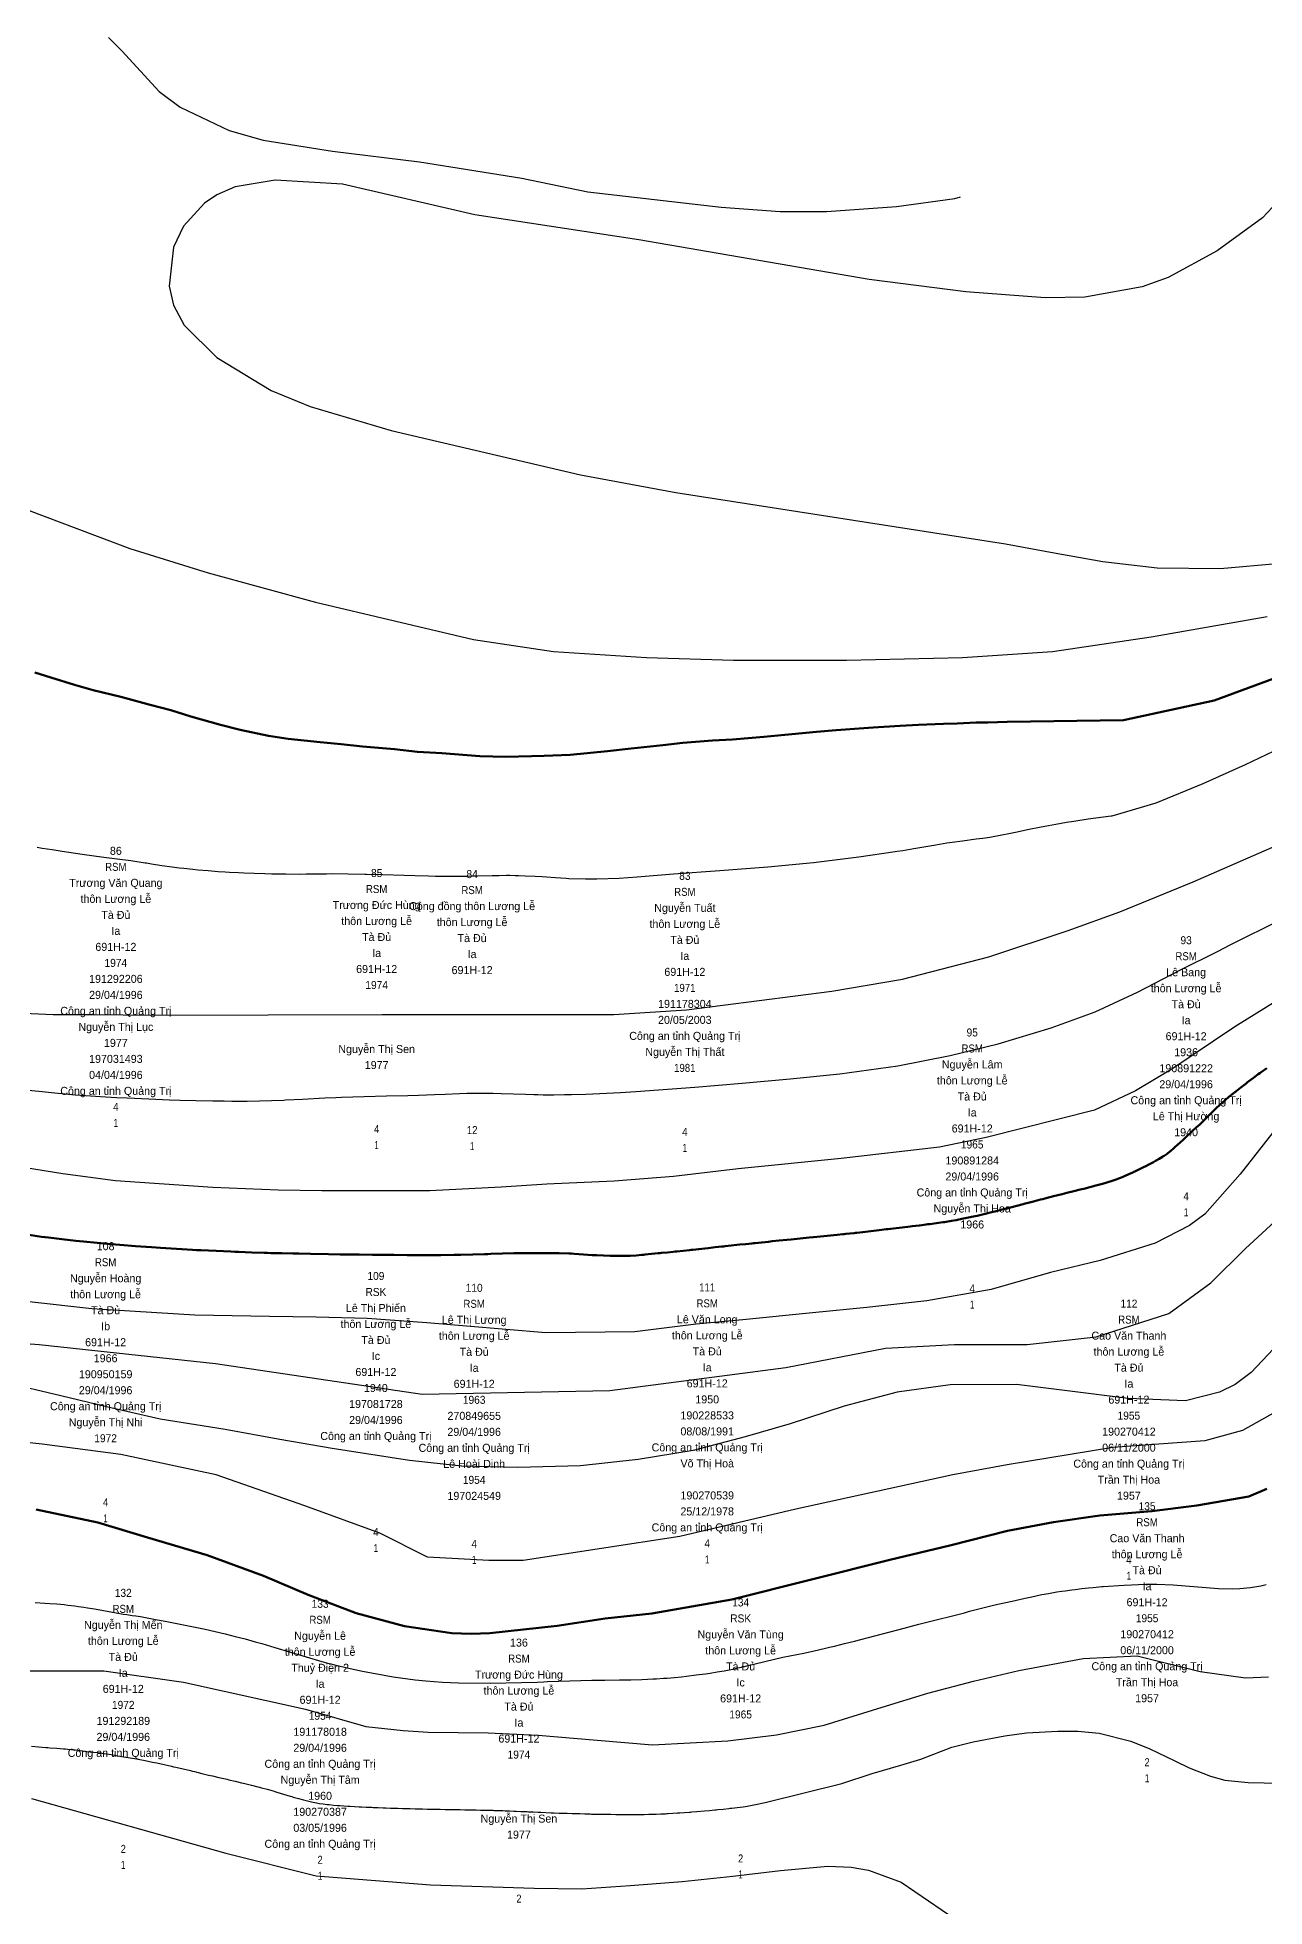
# Model space of a CAD drawing. Header units: metres. Extents: x 549268 to 556659, y 1838059 to 1844558.
# Drawn here: x 554868.5 to 555175.3, y 1840632.2 to 1841099.4 of the extents above; entities that cross this region are included whole.
import ezdxf
from ezdxf.enums import TextEntityAlignment as Align

# ---------------------------------------------------------------- set-up
doc = ezdxf.new("R2010")
doc.units = ezdxf.units.M
doc.header["$LTSCALE"] = 0.8
doc.layers.add('1', color=7, linetype='Continuous', lineweight=25)
doc.layers.add('2', color=7, linetype='Continuous', lineweight=53)
doc.layers.add('15', color=7, linetype='Continuous')

msp = doc.modelspace()

# ---------------------------------------------------------------- linework, layer by layer
at = {"layer": '1'}
for points in [[(554886.25, 1841099.41), (554889.57, 1841096.05), (554898.91, 1841085.89), (554904.17, 1841081.97), (554916.38, 1841076.14), (554924.88, 1841073.73), (554942.2, 1841070.96), (554964.01, 1841068.33), (554989.57, 1841064.19), (555006.09, 1841060.82), (555039.42, 1841056.97), (555054.19, 1841055.92), (555065.75, 1841055.92), (555083.23, 1841057.14), (555097.8, 1841059.17), (555099.22, 1841059.54)], [(555177.27, 1841056.94), (555174.72, 1841054.32), (555163.44, 1841046.05), (555151.14, 1841039.42), (555144.65, 1841037.02), (555130.3, 1841034.48), (555120.43, 1841034.29), (555100.57, 1841035.77), (555076.41, 1841038.86), (555018.81, 1841048.77), (554977.85, 1841055.04), (554944.73, 1841062.73), (554927.87, 1841063.73), (554917.94, 1841062.06), (554913.36, 1841060.09), (554910.2, 1841057.96), (554905.03, 1841052.24), (554902.48, 1841047), (554901.38, 1841037.19), (554902.48, 1841032.45), (554905.14, 1841027.49), (554913.36, 1841019.36), (554926.94, 1841011.17), (554936.65, 1841007.17), (554956.89, 1841001.17), (555004.28, 1840990.09), (555028.1, 1840985.62), (555110.51, 1840972.85), (555122.64, 1840970.54), (555134.87, 1840968.36), (555148.44, 1840966.8), (555164.2, 1840966.65), (555179.22, 1840967.95)], [(554859.52, 1840855.73), (554872.4, 1840855.18), (554882.14, 1840855.13), (554897.69, 1840854.97), (554954.64, 1840855.19), (554983.97, 1840855.19), (555012.55, 1840855.19), (555030.78, 1840856.34), (555067.09, 1840860.98), (555084.73, 1840864), (555106.31, 1840869.57), (555126.19, 1840876.19), (555139.08, 1840880.79), (555157.45, 1840888.29), (555178.45, 1840897.5), (555192.53, 1840904), (555214.12, 1840914.33), (555233.23, 1840926.32), (555245.88, 1840936.18), (555258.91, 1840947.32), (555270.05, 1840958.07), (555279.41, 1840968.98), (555290.65, 1840984.99), (555297.58, 1840994.42)], [(554853.11, 1840986.11), (554891.58, 1840971.66), (554911.18, 1840965.54), (554938.02, 1840958.26), (554977.5, 1840948.89), (554997.5, 1840945.9), (555020.71, 1840944.44), (555042.47, 1840943.71), (555070.76, 1840943.71), (555099.77, 1840944.44), (555122.26, 1840945.9), (555146.92, 1840949.53), (555175.93, 1840954.62)], [(555087.57, 1840896.64), (555093.1, 1840897.61), (555094.94, 1840897.91), (555095.87, 1840898.06), (555097.15, 1840898.24), (555099.72, 1840898.59), (555103.15, 1840899.04), (555104.86, 1840899.27), (555106.57, 1840899.53), (555107.42, 1840899.67), (555108.71, 1840899.89), (555109.57, 1840900.05), (555111.29, 1840900.38), (555113.01, 1840900.73), (555116.43, 1840901.45), (555119.01, 1840901.97), (555120.35, 1840902.23), (555123.04, 1840902.73), (555125.74, 1840903.2), (555127.54, 1840903.5), (555131.15, 1840904.08), (555136.91, 1840904.81), (555137.17, 1840904.85), (555148.16, 1840908.08), (555159.88, 1840912.93), (555170.48, 1840917.68), (555181.01, 1840922.65)], [(554868.39, 1840896.97), (554869.64, 1840896.77), (554872.13, 1840896.37), (554874.62, 1840895.99), (554876.29, 1840895.74), (554879.62, 1840895.27), (554885.04, 1840894.53), (554887.75, 1840894.18), (554891.82, 1840893.67), (554895.37, 1840893.1), (554895.72, 1840893.04), (554897.01, 1840892.83), (554899.59, 1840892.43), (554902.17, 1840892.08), (554903.89, 1840891.86), (554905.04, 1840891.73), (554907.35, 1840891.48), (554908.61, 1840891.35), (554911.15, 1840891.13), (554913.68, 1840890.93), (554915.37, 1840890.81), (554916.5, 1840890.74), (554918.76, 1840890.62), (554920.07, 1840890.56), (554922.69, 1840890.46), (554925.31, 1840890.38), (554927.05, 1840890.34), (554930.55, 1840890.29), (554933.94, 1840890.28), (554935.64, 1840890.29), (554938.18, 1840890.31), (554940.72, 1840890.36), (554941.99, 1840890.39), (554950.3, 1840890.25), (554950.72, 1840890.24), (554954.75, 1840890.13), (554960.12, 1840889.96), (554962.8, 1840889.88), (554966.27, 1840889.8), (554968, 1840889.77), (554970.6, 1840889.74), (554973.2, 1840889.75), (554974.5, 1840889.76), (554975.85, 1840889.78), (554978.54, 1840889.84), (554982.13, 1840889.92), (554983.92, 1840889.94), (554985.71, 1840889.95), (554986.61, 1840889.95), (554987.88, 1840889.93), (554988.72, 1840889.91), (554990.41, 1840889.85), (554992.94, 1840889.73), (554994.63, 1840889.63), (554995.76, 1840889.55), (554998.01, 1840889.37), (555000.68, 1840889.2), (555001.29, 1840889.17), (555005.49, 1840889.05), (555008.29, 1840889.06), (555013.89, 1840889.26), (555018.43, 1840889.58), (555027.5, 1840890.36), (555039.05, 1840891.18), (555051.11, 1840892.07), (555062.46, 1840893.18), (555073.84, 1840894.59), (555082.94, 1840895.9), (555083.42, 1840895.97), (555084.8, 1840896.18), (555087.57, 1840896.64)], [(554829.67, 1840775.58), (554868.92, 1840772.7), (554912.96, 1840767.9), (554964.66, 1840760.22), (555011.56, 1840761.18), (555055.6, 1840766.94), (555080.49, 1840771.74), (555097.72, 1840772.7), (555115.91, 1840772.7), (555133.14, 1840774.62), (555151.33, 1840780.38), (555161.86, 1840788.06), (555170.47, 1840796.7), (555181.96, 1840807.26), (555198.23, 1840820.7), (555234.61, 1840837.02), (555273.86, 1840855.26), (555293.96, 1840865.82), (555318.85, 1840889.82)], [(554866.18, 1840836.24), (554868.84, 1840835.97), (554872.83, 1840835.57), (554876.22, 1840835.25), (554877.91, 1840835.11), (554880.45, 1840834.91), (554882.99, 1840834.72), (554884.26, 1840834.64), (554885.6, 1840834.56), (554888.27, 1840834.41), (554890.94, 1840834.29), (554896.29, 1840834.07), (554901.53, 1840833.87), (554904.15, 1840833.77), (554908.08, 1840833.66), (554912.35, 1840833.58), (554915.19, 1840833.55), (554917.08, 1840833.53), (554920.87, 1840833.53), (554930.06, 1840833.78), (554930.53, 1840833.8), (554934.72, 1840834), (554940.29, 1840834.3), (554943.08, 1840834.43), (554944.49, 1840834.49), (554947.31, 1840834.59), (554950.13, 1840834.68), (554955.77, 1840834.82), (554961.1, 1840834.94), (554963.76, 1840835.01), (554967.76, 1840835.14), (554970.44, 1840835.25), (554974.02, 1840835.4), (554975.81, 1840835.46), (554977.6, 1840835.51), (554978.5, 1840835.52), (554979.84, 1840835.53), (554981.36, 1840835.52), (554982.38, 1840835.5), (554984.42, 1840835.45), (554990.53, 1840835.22), (554992.56, 1840835.15), (554993.58, 1840835.13), (554994.92, 1840835.11), (554997.58, 1840835.1), (555000.25, 1840835.13), (555002.03, 1840835.16), (555005.59, 1840835.25), (555014.24, 1840835.68), (555018.04, 1840835.92), (555032.84, 1840837), (555044.7, 1840837.96), (555056.65, 1840839.07), (555069.05, 1840840.35), (555083.62, 1840842.36), (555096.64, 1840844.89), (555108.65, 1840847.87), (555121.88, 1840851.82), (555132.93, 1840855.81), (555143.53, 1840860.76), (555154.23, 1840866.34), (555163.49, 1840870.94), (555166.86, 1840872.69), (555179.22, 1840878.79)], [(555182.98, 1840861.52), (555167.82, 1840852.09), (555152.07, 1840841.53), (555142.98, 1840836.11), (555132.77, 1840831.28), (555105.69, 1840824.39), (555093.97, 1840822.03), (555069.45, 1840819.13), (555043.65, 1840816.62), (555027.48, 1840814.64), (555012.62, 1840813.52), (554995.8, 1840812.71), (554984.42, 1840811.97), (554966.55, 1840811.05), (554939.59, 1840811.05), (554928.64, 1840811.24), (554912.36, 1840811.9), (554888.03, 1840813.6), (554874.8, 1840815.3), (554860.8, 1840817.62)], [(555178.24, 1840826.82), (555169.13, 1840815.24), (555160.3, 1840805.29), (555156.46, 1840802.44), (555147.91, 1840798.03), (555134.16, 1840793.71), (555121.77, 1840790.66), (555106.9, 1840786.4), (555090.83, 1840783.6), (555075.85, 1840781.95), (555062.25, 1840780.55), (555044.85, 1840778.82), (555033.18, 1840777.72), (555017.85, 1840775.85), (554995.59, 1840775.56), (554965.8, 1840778.08), (554950.89, 1840779.17), (554938.16, 1840779.52), (554926.52, 1840779.64), (554907.8, 1840780.02), (554882.07, 1840781.57), (554866.37, 1840783.35)], [(555178.9, 1840773.06), (555171.93, 1840765.66), (555167.88, 1840762.68), (555163.99, 1840760.73), (555155.51, 1840758.6), (555141.13, 1840759.17), (555126.61, 1840761.03), (555113.23, 1840762.65), (555096.68, 1840762.6), (555083.4, 1840760.77), (555070.13, 1840757.25), (555056.67, 1840752.86), (555045.43, 1840749.57), (555032.42, 1840746.17), (555018.64, 1840743.9), (555004.22, 1840742.31), (554988.54, 1840741.9), (554974.47, 1840742.22), (554961.49, 1840743.69), (554945.88, 1840746.09), (554942.16, 1840746.71), (554929.1, 1840748.92), (554915.44, 1840751.44), (554899.15, 1840754.04), (554885.72, 1840757.06), (554874.29, 1840759.84), (554860.27, 1840763.16)], [(555183.38, 1840758.87), (555169.74, 1840751.18), (555160.36, 1840748.61), (555137.35, 1840746.9), (555110.92, 1840742.63), (555097.29, 1840740.06), (555058.08, 1840731.52), (555029.09, 1840724.68), (554989.88, 1840718.69), (554981.36, 1840718.69), (554966.01, 1840719.55), (554954.08, 1840725.53), (554935.33, 1840732.37), (554913.16, 1840740.06), (554889.3, 1840745.19), (554869.69, 1840747.76), (554837.3, 1840751.18)], [(555035.46, 1840690.38), (555036.63, 1840690.55), (555038.37, 1840690.82), (555040.12, 1840691.12), (555040.99, 1840691.28), (555042.72, 1840691.63), (555043.59, 1840691.81), (555044.88, 1840692.1), (555045.84, 1840692.33), (555054.86, 1840694.5), (555058.31, 1840695.19), (555060.04, 1840695.55), (555062.62, 1840696.11), (555065.19, 1840696.69), (555066.48, 1840696.99), (555067.74, 1840697.29), (555070.26, 1840697.91), (555072.78, 1840698.54), (555077.8, 1840699.85), (555085.17, 1840701.8), (555088.86, 1840702.76), (555090.16, 1840703.09), (555100.21, 1840705.63), (555101.53, 1840705.98), (555104.17, 1840706.66), (555106.82, 1840707.31), (555108.58, 1840707.73), (555112.13, 1840708.55), (555115.43, 1840709.28), (555117.09, 1840709.63), (555119.58, 1840710.14), (555121.25, 1840710.45), (555122.08, 1840710.6), (555123.33, 1840710.81), (555124.58, 1840711.01), (555125.41, 1840711.13), (555127.08, 1840711.37), (555127.92, 1840711.47), (555129.59, 1840711.67), (555131.26, 1840711.85), (555132.38, 1840711.96), (555134.62, 1840712.15), (555134.88, 1840712.17), (555140.15, 1840712.55), (555145.6, 1840712.73), (555148.32, 1840712.74), (555152.4, 1840712.59), (555163.73, 1840711.65), (555167.29, 1840711.6), (555169.07, 1840711.67), (555171.72, 1840711.91), (555174.35, 1840712.35), (555175.64, 1840712.65)], [(554867.94, 1840708.19), (554870.34, 1840708.05), (554871.54, 1840707.96), (554873.34, 1840707.81), (554875.14, 1840707.64), (554876.04, 1840707.54), (554877.83, 1840707.32), (554878.72, 1840707.2), (554880.06, 1840707.01), (554880.96, 1840706.87), (554882.75, 1840706.56), (554888.12, 1840705.6), (554889.91, 1840705.29), (554890.8, 1840705.14), (554892.15, 1840704.94), (554893.07, 1840704.81), (554894.23, 1840704.64), (554897.95, 1840703.97), (554900.42, 1840703.5), (554902.07, 1840703.18), (554905.37, 1840702.53), (554908.72, 1840701.84), (554910.39, 1840701.48), (554912.89, 1840700.93), (554915.39, 1840700.34), (554916.63, 1840700.04), (554917.88, 1840699.72), (554920.39, 1840699.06), (554922.88, 1840698.37), (554924.54, 1840697.89), (554927.85, 1840696.93), (554939.55, 1840693.45), (554940.74, 1840693.1), (554945.9, 1840691.84), (554949.73, 1840690.99), (554957.43, 1840689.6), (554962.87, 1840688.85), (554965.6, 1840688.56), (554969.7, 1840688.25), (554973.71, 1840688.08), (554981.73, 1840688.03), (554989.53, 1840688.15), (554993.42, 1840688.28), (554995.11, 1840688.36), (554996.02, 1840688.4), (555001.56, 1840688.59), (555004.33, 1840688.68), (555007.1, 1840688.74), (555008.48, 1840688.77), (555010.33, 1840688.79), (555014.03, 1840688.83), (555016.81, 1840688.87), (555019.58, 1840688.94), (555020.97, 1840688.99), (555022.32, 1840689.06), (555023.23, 1840689.11), (555025.03, 1840689.23), (555025.93, 1840689.3), (555027.73, 1840689.46), (555029.53, 1840689.64), (555030.73, 1840689.77), (555033.12, 1840690.06), (555035.46, 1840690.38)], [(554864.65, 1840691.11), (554885.09, 1840691.11), (554904.97, 1840688.26), (554935.48, 1840681.5), (554950.54, 1840677.16), (554959.91, 1840676.22), (554966.13, 1840675.79), (554981.13, 1840675.57), (554993.64, 1840674.98), (555008.37, 1840673.79), (555022.25, 1840672.61), (555041.05, 1840673.56), (555053.23, 1840675.09), (555065.13, 1840677.52), (555079.7, 1840682.02), (555091.1, 1840685.53), (555102.47, 1840688.55), (555113.87, 1840691.21), (555129.92, 1840694.2), (555143.41, 1840694.84), (555159.18, 1840690.89), (555170.51, 1840689.38), (555176.23, 1840689.63)], [(554990.88, 1840655.9), (554991.21, 1840655.88), (554992.42, 1840655.83), (554993.64, 1840655.78), (554993.99, 1840655.77), (554994.34, 1840655.75), (554996.94, 1840655.63), (554997.3, 1840655.62), (554997.66, 1840655.6), (554998.93, 1840655.55), (555000.19, 1840655.5), (555000.54, 1840655.49), (555000.89, 1840655.48), (555002.14, 1840655.45), (555003.39, 1840655.42), (555003.74, 1840655.41), (555004.09, 1840655.4), (555005.36, 1840655.36), (555006.62, 1840655.32), (555006.97, 1840655.31), (555007.32, 1840655.31), (555008.56, 1840655.3), (555009.81, 1840655.28), (555010.17, 1840655.28), (555010.52, 1840655.27), (555011.82, 1840655.23), (555013.11, 1840655.19), (555013.47, 1840655.18), (555013.83, 1840655.18), (555015.1, 1840655.18), (555016.35, 1840655.19), (555016.69, 1840655.2), (555017.03, 1840655.2), (555018.26, 1840655.18), (555019.48, 1840655.18), (555019.82, 1840655.18), (555020.15, 1840655.19), (555021.35, 1840655.23), (555022.53, 1840655.28), (555022.86, 1840655.29), (555023.18, 1840655.3), (555024.33, 1840655.34), (555025.47, 1840655.38), (555025.8, 1840655.4), (555026.12, 1840655.41), (555027.3, 1840655.49), (555028.47, 1840655.57), (555028.8, 1840655.59), (555029.11, 1840655.61), (555030.25, 1840655.69), (555031.39, 1840655.77), (555031.72, 1840655.79), (555032.05, 1840655.82), (555033.29, 1840655.93), (555035.25, 1840656.11), (555036.51, 1840656.22), (555037.81, 1840656.34), (555038.18, 1840656.38), (555038.55, 1840656.41), (555039.93, 1840656.55), (555041.32, 1840656.69), (555041.7, 1840656.73), (555042.08, 1840656.77), (555043.4, 1840656.91), (555044.91, 1840657.11), (555045.39, 1840657.19), (555045.91, 1840657.27), (555048.03, 1840657.67), (555050.38, 1840658.16), (555069.56, 1840662.96), (555077.16, 1840665.4), (555084.32, 1840667.49), (555089.37, 1840669.02), (555097.07, 1840672.05), (555102.44, 1840673.33), (555110.34, 1840674.86), (555115.78, 1840675.58), (555123.55, 1840676.04), (555128.6, 1840676.04), (555133.92, 1840675.51), (555141.82, 1840673.5), (555146.56, 1840671.56), (555152.87, 1840668.58), (555156.44, 1840666.86), (555161.77, 1840664.8), (555165.35, 1840663.74), (555171.15, 1840663.18), (555175.16, 1840663.14), (555180.99, 1840663.05)], [(554866.95, 1840672.28), (554868.75, 1840672.12), (554870.6, 1840671.95), (554871.1, 1840671.91), (554871.58, 1840671.87), (554873.28, 1840671.76), (554874.98, 1840671.63), (554875.48, 1840671.59), (554875.98, 1840671.54), (554877.88, 1840671.32), (554879.78, 1840671.09), (554880.29, 1840671.03), (554880.79, 1840670.97), (554882.52, 1840670.79), (554884.21, 1840670.59), (554884.69, 1840670.52), (554885.16, 1840670.45), (554886.9, 1840670.16), (554888.61, 1840669.85), (554889.07, 1840669.77), (554889.52, 1840669.7), (554891.13, 1840669.45), (554892.74, 1840669.2), (554893.2, 1840669.12), (554893.68, 1840669.03), (554895.44, 1840668.67), (554897.27, 1840668.28), (554897.78, 1840668.17), (554898.29, 1840668.06), (554900.14, 1840667.67), (554902.01, 1840667.26), (554902.53, 1840667.14), (554903.05, 1840667.03), (554904.92, 1840666.6), (554906.78, 1840666.17), (554907.28, 1840666.04), (554907.78, 1840665.92), (554909.56, 1840665.47), (554911.28, 1840665.04)], [(554911.28, 1840665.04), (554911.75, 1840664.93), (554912.21, 1840664.82), (554913.85, 1840664.45), (554915.46, 1840664.09), (554915.9, 1840663.99), (554916.33, 1840663.89), (554917.89, 1840663.52), (554919.46, 1840663.13), (554919.9, 1840663.02), (554920.35, 1840662.91), (554921.99, 1840662.5), (554923.6, 1840662.1), (554924.03, 1840661.98), (554924.45, 1840661.88), (554925.92, 1840661.49), (554927.41, 1840661.07), (554927.84, 1840660.94), (554928.29, 1840660.81), (554929.98, 1840660.29), (554931.62, 1840659.79), (554932.04, 1840659.66), (554932.44, 1840659.55), (554933.74, 1840659.19), (554934.96, 1840658.88), (554935.31, 1840658.79), (554935.66, 1840658.7), (554936.98, 1840658.37), (554938.24, 1840658.09), (554938.57, 1840658.02), (554938.88, 1840657.97), (554939.91, 1840657.82), (554940.88, 1840657.71), (554941.16, 1840657.68), (554941.44, 1840657.66), (554942.47, 1840657.55), (554943.51, 1840657.46), (554943.79, 1840657.44), (554944.08, 1840657.41), (554945.08, 1840657.34), (554946.09, 1840657.28), (554946.38, 1840657.26), (554946.67, 1840657.24), (554947.76, 1840657.18), (554948.87, 1840657.12), (554949.18, 1840657.11), (554949.49, 1840657.09), (554950.62, 1840657.04), (554951.78, 1840656.99), (554952.1, 1840656.98), (554952.44, 1840656.96), (554953.66, 1840656.91), (554954.9, 1840656.86), (554955.23, 1840656.85), (554955.57, 1840656.84), (554956.75, 1840656.8), (554957.93, 1840656.77), (554958.25, 1840656.76), (554958.58, 1840656.75), (554959.77, 1840656.71), (554960.98, 1840656.68), (554961.31, 1840656.67), (554961.65, 1840656.66), (554962.88, 1840656.63), (554964.11, 1840656.6), (554964.45, 1840656.59), (554964.78, 1840656.58), (554965.96, 1840656.56), (554967.16, 1840656.54), (554967.51, 1840656.53), (554967.85, 1840656.52), (554969.14, 1840656.49), (554970.43, 1840656.46), (554970.78, 1840656.45), (554971.12, 1840656.45), (554972.31, 1840656.43), (554973.47, 1840656.41), (554973.8, 1840656.41), (554974.12, 1840656.4), (554975.29, 1840656.38), (554976.44, 1840656.36), (554976.76, 1840656.35), (554977.07, 1840656.35), (554978.18, 1840656.33), (554979.26, 1840656.31), (554979.56, 1840656.3), (554979.86, 1840656.29), (554980.92, 1840656.27), (554982, 1840656.24), (554982.3, 1840656.23), (554982.6, 1840656.22), (554983.72, 1840656.19), (554984.82, 1840656.15), (554985.42, 1840656.13), (554986.47, 1840656.09), (554987.54, 1840656.05), (554987.85, 1840656.04), (554988.16, 1840656.02), (554989.34, 1840655.97), (554990.55, 1840655.91), (554990.88, 1840655.9)], [(554866.95, 1840659.18), (554915.58, 1840645.53), (554938.15, 1840639.88), (554966.73, 1840637.62), (554992.68, 1840636.74), (555004.57, 1840636.64), (555016.65, 1840637.41), (555029.64, 1840638.47), (555042.31, 1840639.77), (555054.23, 1840641.17), (555066.04, 1840642.26), (555071.92, 1840642), (555076.21, 1840641.23), (555084.4, 1840638.23), (555098.06, 1840628.97)]]:
    msp.add_lwpolyline(points, dxfattribs=at)
at = {"layer": '2'}
for points in [[(554867.78, 1840940.68), (554871.85, 1840939.44), (554877.76, 1840937.57), (554882.4, 1840936.21), (554889.33, 1840934.54), (554896.66, 1840932.54), (554901.85, 1840931.24), (554906.8, 1840929.63), (554914.24, 1840927.55), (554919.15, 1840926.31), (554926.23, 1840924.85), (554931.18, 1840924.08), (554939.13, 1840923.27), (554944.43, 1840922.73), (554949.73, 1840922.19), (554957.76, 1840921.49), (554963.45, 1840920.8), (554969.57, 1840920.45), (554979.1, 1840919.72), (554985.57, 1840919.59), (554995.19, 1840919.81), (555001.62, 1840920.05), (555010.97, 1840920.98), (555016.88, 1840921.64), (555024.83, 1840922.51), (555029.83, 1840923.06), (555037.24, 1840923.69), (555042.27, 1840923.87), (555050.06, 1840924.54), (555055.34, 1840925.03), (555063.21, 1840925.8), (555068.12, 1840926.25), (555075.08, 1840926.74), (555077.41, 1840926.9), (555084.19, 1840927.36), (555088.75, 1840927.59), (555094.99, 1840927.81), (555098.44, 1840927.9), (555103.19, 1840928.15), (555106.08, 1840928.18), (555110.93, 1840928.34), (555140.03, 1840928.73), (555162.7, 1840933.63), (555191.58, 1840944.33)], [(555175.82, 1840841.71), (555174.41, 1840840.73), (555174.05, 1840840.47), (555173.7, 1840840.21), (555172.53, 1840839.35), (555171.37, 1840838.47), (555171.03, 1840838.22), (555170.68, 1840837.95), (555169.35, 1840836.95), (555168.04, 1840835.95), (555167.71, 1840835.69), (555167.39, 1840835.44), (555166.35, 1840834.57), (555165.41, 1840833.75), (555165.15, 1840833.52), (555164.9, 1840833.3)], [(555164.9, 1840833.3), (555164, 1840832.49), (555163.16, 1840831.71), (555162.94, 1840831.5), (555162.73, 1840831.3), (555162, 1840830.6), (555161.31, 1840829.92), (555161.12, 1840829.72), (555160.93, 1840829.53), (555160.24, 1840828.83), (555159.51, 1840828.1), (555159.29, 1840827.89), (555159.06, 1840827.68), (555158.18, 1840826.9), (555157.28, 1840826.12), (555157.05, 1840825.91), (555156.82, 1840825.7), (555156.03, 1840824.95), (555155.29, 1840824.23), (555155.08, 1840824.04), (555154.88, 1840823.85), (555154.15, 1840823.2), (555153.47, 1840822.58), (555153.29, 1840822.42), (555153.11, 1840822.26), (555152.53, 1840821.7), (555151.94, 1840821.17), (555151.77, 1840821.03), (555151.59, 1840820.88), (555150.89, 1840820.37), (555150.14, 1840819.87), (555149.92, 1840819.73), (555149.71, 1840819.59), (555148.89, 1840819.08), (555148.02, 1840818.57), (555147.76, 1840818.42), (555147.49, 1840818.28), (555146.47, 1840817.73), (555145.41, 1840817.19), (555145.13, 1840817.05), (555144.84, 1840816.91), (555143.84, 1840816.41), (555142.86, 1840815.94), (555142.59, 1840815.81), (555142.32, 1840815.69), (555141.34, 1840815.24), (555140.39, 1840814.83), (555140.14, 1840814.72), (555139.88, 1840814.62), (555139, 1840814.27), (555138.15, 1840813.95), (555137.92, 1840813.87), (555137.69, 1840813.79), (555136.89, 1840813.52), (555136.09, 1840813.26), (555135.86, 1840813.19), (555135.62, 1840813.12), (555134.75, 1840812.87), (555133.72, 1840812.58), (555133.39, 1840812.49), (555133.04, 1840812.4), (555131.61, 1840812.03), (555130.04, 1840811.62), (555129.6, 1840811.51), (555129.15, 1840811.4), (555127.54, 1840810.99), (555125.79, 1840810.55), (555125.25, 1840810.41), (555124.7, 1840810.27), (555122.52, 1840809.72), (555120.35, 1840809.16), (555119.79, 1840809.02), (555119.25, 1840808.88), (555117.48, 1840808.43), (555115.84, 1840808.01), (555115.39, 1840807.89), (555114.94, 1840807.77), (555111.77, 1840806.93), (555111.37, 1840806.83), (555110.98, 1840806.73), (555109.7, 1840806.4), (555108.51, 1840806.1), (555108.19, 1840806.02), (555107.86, 1840805.94), (555106.69, 1840805.64), (555105.48, 1840805.35), (555105.12, 1840805.27), (555104.76, 1840805.18), (555103.39, 1840804.87), (555102.01, 1840804.57), (555101.64, 1840804.49), (555101.28, 1840804.41), (555100.03, 1840804.16), (555098.83, 1840803.92), (555098.5, 1840803.86), (555098.16, 1840803.79), (555096.96, 1840803.57), (555095.65, 1840803.35), (555095.26, 1840803.29), (555094.85, 1840803.23), (555093.26, 1840803)], [(555093.26, 1840803), (555091.58, 1840802.78), (555091.12, 1840802.72), (555090.65, 1840802.66), (555088.98, 1840802.45), (555087.19, 1840802.22), (555086.65, 1840802.16), (555086.09, 1840802.09), (555083.91, 1840801.83), (555081.75, 1840801.58), (555081.19, 1840801.52), (555080.66, 1840801.46), (555078.9, 1840801.25), (555076.84, 1840801.02), (555074.8, 1840800.79), (555073.33, 1840800.62), (555072.98, 1840800.58), (555072.64, 1840800.54), (555071.59, 1840800.43), (555070.54, 1840800.32), (555070.2, 1840800.28), (555069.84, 1840800.25), (555068.37, 1840800.1), (555064.24, 1840799.68), (555062.47, 1840799.5), (555061.37, 1840799.39), (555059.16, 1840799.16), (555056.93, 1840798.94), (555055.8, 1840798.82), (555053.94, 1840798.64), (555052.2, 1840798.46), (555051.25, 1840798.37), (555049.55, 1840798.2), (555047.91, 1840798.03), (555047.47, 1840797.99), (555047.04, 1840797.94), (555045.54, 1840797.79), (555044.09, 1840797.64), (555043.3, 1840797.55), (555041.88, 1840797.41), (555040.41, 1840797.25), (555039.98, 1840797.21), (555039.54, 1840797.16), (555037.87, 1840796.98), (555036.2, 1840796.79), (555035.32, 1840796.69), (555033.81, 1840796.53), (555032.33, 1840796.36), (555031.91, 1840796.32), (555031.48, 1840796.27), (555029.89, 1840796.1), (555028.3, 1840795.94), (555027.88, 1840795.89), (555027.45, 1840795.85), (555025.97, 1840795.7), (555024.48, 1840795.55), (555024.06, 1840795.51), (555023.62, 1840795.47), (555022, 1840795.31), (555020.4, 1840795.16), (555019.97, 1840795.12), (555019.56, 1840795.08), (555018.13, 1840794.94), (555016.7, 1840794.84), (555016.28, 1840794.82), (555015.85, 1840794.81), (555014.22, 1840794.8), (555012.54, 1840794.83), (555012.08, 1840794.84), (555011.62, 1840794.85), (555009.98, 1840794.9), (555008.23, 1840794.97), (555007.7, 1840795), (555007.14, 1840795.04), (555004.99, 1840795.2), (555002.66, 1840795.36), (555002, 1840795.39), (555001.33, 1840795.42), (554998.87, 1840795.48), (554996.29, 1840795.51), (554995.56, 1840795.52), (554994.81, 1840795.52), (554992.03, 1840795.54), (554989.18, 1840795.53), (554988.39, 1840795.52), (554987.6, 1840795.5), (554984.74, 1840795.41), (554981.86, 1840795.31), (554981.06, 1840795.28), (554980.26, 1840795.25), (554977.36, 1840795.17), (554974.36, 1840795.1), (554973.5, 1840795.08), (554972.62, 1840795.07), (554969.35, 1840795.04), (554966.01, 1840795.02), (554965.09, 1840795.02), (554964.17, 1840795.02), (554960.89, 1840795.03), (554957.58, 1840795.05), (554956.64, 1840795.06)], [(554956.64, 1840795.06), (554955.7, 1840795.06), (554952.26, 1840795.1), (554948.89, 1840795.14), (554948, 1840795.15), (554947.13, 1840795.16), (554944.13, 1840795.21), (554941.24, 1840795.26), (554936.72, 1840795.33), (554933.85, 1840795.38), (554933.07, 1840795.4), (554932.3, 1840795.41), (554929.57, 1840795.47), (554926.8, 1840795.54), (554925.99, 1840795.57), (554925.17, 1840795.59), (554922.07, 1840795.7), (554918.75, 1840795.83), (554917.8, 1840795.87), (554916.82, 1840795.91), (554913.17, 1840796.05), (554909.35, 1840796.23), (554908.28, 1840796.28), (554907.2, 1840796.34), (554903.25, 1840796.57), (554899.24, 1840796.83), (554898.13, 1840796.91), (554897.02, 1840796.98), (554893, 1840797.26), (554889.08, 1840797.55), (554888.03, 1840797.64), (554887, 1840797.73), (554883.43, 1840798.06), (554879.97, 1840798.42), (554879.01, 1840798.52), (554878.05, 1840798.62), (554874.61, 1840799), (554871.25, 1840799.39), (554870.34, 1840799.51), (554869.45, 1840799.62), (554866.34, 1840800.05)], [(554868.12, 1840731.43), (554883.54, 1840728.17), (554896.03, 1840724.4), (554910.92, 1840720.05), (554924.96, 1840714.86), (554936.15, 1840710.1), (554948.17, 1840705.53), (554960.22, 1840702.27), (554972.11, 1840700.49), (554976.9, 1840700.37), (554981.56, 1840700.5), (554998.39, 1840702.36), (555010.45, 1840704.15), (555022.1, 1840705.44), (555042.08, 1840708.92), (555081.54, 1840718.81), (555096.58, 1840722.43), (555110.97, 1840726.08), (555122.51, 1840728.28), (555134.12, 1840729.94), (555147.11, 1840730.99), (555158.36, 1840732.42), (555171.31, 1840734.69), (555175.85, 1840736.6)]]:
    msp.add_lwpolyline(points, dxfattribs=at)

# ---------------------------------------------------------------- texts
at = {"layer": '15'}
for s, p in [('86', (554888.08, 1840895.07)), ('Trương Văn Quang', (554888.08, 1840887.07)), ('thôn Lương Lễ', (554888.08, 1840883.07)), ('Tà Đủ', (554888.08, 1840879.07)), ('Trương Đức Hùng', (554953.28, 1840881.53)), ('Cộng đồng thôn Lương Lễ', (554977.14, 1840881.26)), ('Nguyễn Tuất', (555030.33, 1840880.82)), ('Ia', (554888.08, 1840875.07)), ('thôn Lương Lễ', (554953.28, 1840877.53)), ('thôn Lương Lễ', (554977.14, 1840877.26)), ('thôn Lương Lễ', (555030.33, 1840876.82)), ('691H-12', (554888.08, 1840871.07)), ('Tà Đủ', (554953.28, 1840873.53)), ('Tà Đủ', (554977.14, 1840873.26)), ('Tà Đủ', (555030.33, 1840872.82)), ('691H-12', (554953.28, 1840865.53)), ('Ia', (554953.28, 1840869.53)), ('691H-12', (554977.14, 1840865.26)), ('Ia', (554977.14, 1840869.26)), ('Ia', (555030.33, 1840868.82)), ('191292206', (554888.08, 1840863.07)), ('691H-12', (555030.33, 1840864.82)), ('thôn Lương Lễ', (555155.65, 1840860.73)), ('Lê Bang', (555155.66, 1840864.73)), ('29/04/1996', (554888.08, 1840859.07)), ('191178304', (555030.33, 1840856.82)), ('Tà Đủ', (555155.65, 1840856.73)), ('Công an tỉnh Quảng Trị', (554888.08, 1840855.07)), ('Nguyễn Thị Lục', (554888.08, 1840851.07)), ('20/05/2003', (555030.32, 1840852.82)), ('Ia', (555155.65, 1840852.73)), ('1977', (554888.08, 1840847.07)), ('Công an tỉnh Quảng Trị', (555030.33, 1840848.82)), ('691H-12', (555155.65, 1840848.73)), ('197031493', (554888.08, 1840843.07)), ('Nguyễn Thị Sen', (554953.28, 1840845.53)), ('1977', (554953.28, 1840841.53)), ('Nguyễn Thị Thất', (555030.33, 1840844.82)), ('Nguyễn Lâm', (555102.17, 1840841.67)), ('1936', (555155.65, 1840844.73)), ('04/04/1996', (554888.08, 1840839.07)), ('thôn Lương Lễ', (555102.17, 1840837.67)), ('190891222', (555155.66, 1840840.73)), ('Công an tỉnh Quảng Trị', (554888.08, 1840835.07)), ('Tà Đủ', (555102.17, 1840833.67)), ('Công an tỉnh Quảng Trị', (555155.65, 1840832.73)), ('29/04/1996', (555155.65, 1840836.73)), ('Ia', (555102.17, 1840829.67)), ('Lê Thị Hường', (555155.65, 1840828.73)), ('691H-12', (555102.17, 1840825.67)), ('1940', (555155.65, 1840824.73)), ('29/04/1996', (555102.17, 1840813.67)), ('190891284', (555102.18, 1840817.67)), ('Công an tỉnh Quảng Trị', (555102.17, 1840809.67)), ('Nguyễn Thị Hoa', (555102.17, 1840805.67)), ('1966', (555102.17, 1840801.67)), ('108', (554885.52, 1840796.24)), ('Nguyễn Hoàng', (554885.53, 1840788.24)), ('thôn Lương Lễ', (554885.52, 1840784.24)), ('Lê Thị Phiến', (554953.09, 1840780.8)), ('Tà Đủ', (554885.52, 1840780.24)), ('Ib', (554885.52, 1840776.24)), ('thôn Lương Lễ', (554953.09, 1840776.8)), ('Lê Thị Lương', (554977.66, 1840777.84)), ('Lê Văn Long', (555035.92, 1840777.95)), ('691H-12', (554885.52, 1840772.24)), ('Tà Đủ', (554953.09, 1840772.8)), ('thôn Lương Lễ', (554977.66, 1840773.84)), ('thôn Lương Lễ', (555035.92, 1840773.95)), ('Cao Văn Thanh', (555141.35, 1840773.89)), ('1966', (554885.52, 1840768.24)), ('Ic', (554953.09, 1840768.8)), ('Tà Đủ', (554977.66, 1840769.84)), ('Tà Đủ', (555035.92, 1840769.95)), ('thôn Lương Lễ', (555141.35, 1840769.89)), ('190950159', (554885.53, 1840764.24)), ('691H-12', (554953.09, 1840764.8)), ('Ia', (554977.66, 1840765.84)), ('Ia', (555035.92, 1840765.95)), ('Tà Đủ', (555141.35, 1840765.89)), ('29/04/1996', (554885.52, 1840760.24)), ('1940', (554953.08, 1840760.8)), ('691H-12', (554977.66, 1840761.84)), ('691H-12', (555035.92, 1840761.95)), ('1950', (555035.92, 1840757.95)), ('691H-12', (555141.35, 1840757.89)), ('Ia', (555141.35, 1840761.89)), ('Công an tỉnh Quảng Trị', (554885.52, 1840756.24)), ('Nguyễn Thị Nhi', (554885.52, 1840752.24)), ('29/04/1996', (554953.09, 1840752.8)), ('197081728', (554953.09, 1840756.8)), ('270849655', (554977.67, 1840753.84)), ('190228533', (555035.92, 1840753.95)), ('Công an tỉnh Quảng Trị', (554953.09, 1840748.8)), ('29/04/1996', (554977.66, 1840749.84)), ('08/08/1991', (555035.92, 1840749.95)), ('190270412', (555141.35, 1840749.89)), ('Công an tỉnh Quảng Trị', (554977.66, 1840745.84)), ('Công an tỉnh Quảng Trị', (555035.92, 1840745.95)), ('06/11/2000', (555141.35, 1840745.89)), ('Lê Hoài Dinh', (554977.66, 1840741.84)), ('Võ Thị Hoà', (555035.93, 1840741.95)), ('Công an tỉnh Quảng Trị', (555141.35, 1840741.89)), ('Trần Thị Hoa', (555141.35, 1840737.89)), ('197024549', (554977.67, 1840733.84)), ('25/12/1978', (555035.92, 1840729.95)), ('190270539', (555035.93, 1840733.95)), ('1957', (555141.35, 1840733.89)), ('Công an tỉnh Quảng Trị', (555035.92, 1840725.95)), ('Cao Văn Thanh', (555145.9, 1840723.25)), ('thôn Lương Lễ', (555145.89, 1840719.25)), ('Tà Đủ', (555145.89, 1840715.25)), ('Ia', (555145.89, 1840711.25)), ('691H-12', (555145.89, 1840707.25)), ('Nguyễn Thị Mến', (554889.93, 1840701.59)), ('thôn Lương Lễ', (554889.93, 1840697.59)), ('Nguyễn Lê', (554939.14, 1840698.86)), ('136', (554988.85, 1840697.16)), ('Nguyễn Văn Tùng', (555044.28, 1840699.2)), ('190270412', (555145.9, 1840699.25)), ('Tà Đủ', (554889.93, 1840693.59)), ('thôn Lương Lễ', (554939.14, 1840694.86)), ('thôn Lương Lễ', (555044.28, 1840695.2)), ('06/11/2000', (555145.89, 1840695.25)), ('Ia', (554889.93, 1840689.59)), ('Thuỷ Điện 2', (554939.14, 1840690.86)), ('Trương Đức Hùng', (554988.85, 1840689.16)), ('Tà Đủ', (555044.28, 1840691.2)), ('Công an tỉnh Quảng Trị', (555145.89, 1840691.25)), ('Trần Thị Hoa', (555145.89, 1840687.25)), ('691H-12', (554889.93, 1840685.59)), ('691H-12', (554939.14, 1840682.86)), ('Ia', (554939.14, 1840686.86)), ('thôn Lương Lễ', (554988.85, 1840685.16)), ('691H-12', (555044.28, 1840683.2)), ('Ic', (555044.28, 1840687.2)), ('1957', (555145.89, 1840683.25)), ('Tà Đủ', (554988.85, 1840681.16)), ('29/04/1996', (554889.93, 1840673.59)), ('191292189', (554889.94, 1840677.59)), ('191178018', (554939.15, 1840674.86)), ('Ia', (554988.85, 1840677.16)), ('Công an tỉnh Quảng Trị', (554889.93, 1840669.59)), ('29/04/1996', (554939.14, 1840670.86)), ('691H-12', (554988.85, 1840673.16)), ('Công an tỉnh Quảng Trị', (554939.14, 1840666.86)), ('Nguyễn Thị Tâm', (554939.15, 1840662.86)), ('190270387', (554939.14, 1840654.86)), ('1960', (554939.14, 1840658.86)), ('03/05/1996', (554939.14, 1840650.86)), ('Nguyễn Thị Sen', (554988.85, 1840653.16)), ('Công an tỉnh Quảng Trị', (554939.14, 1840646.86)), ('1977', (554988.85, 1840649.16))]:
    msp.add_text(s, height=2, dxfattribs=at).set_placement(p, align=Align.CENTER)
for s, width, p in [('RSM', 0.9, (554888.08, 1840891.07)), ('85', 0.95, (554953.29, 1840889.53)), ('84', 0.95, (554977.15, 1840889.26)), ('83', 0.95, (555030.33, 1840888.82)), ('RSM', 0.9, (554953.28, 1840885.53)), ('RSM', 0.9, (554977.14, 1840885.26)), ('RSM', 0.9, (555030.33, 1840884.82)), ('93', 0.95, (555155.65, 1840872.73)), ('1974', 0.95, (554888.07, 1840867.07)), ('RSM', 0.9, (555155.65, 1840868.73)), ('1974', 0.95, (554953.28, 1840861.53)), ('1971', 0.9, (555030.32, 1840860.82)), ('95', 0.95, (555102.18, 1840849.67)), ('RSM', 0.9, (555102.17, 1840845.67)), ('1981', 0.9, (555030.32, 1840840.82)), ('4', 0.9, (554888.08, 1840831.07)), ('1', 0.75, (554888.08, 1840827.07)), ('4', 0.9, (554953.28, 1840825.53)), ('12', 0.9, (554977.15, 1840825.26)), ('4', 0.9, (555030.33, 1840824.82)), ('1', 0.75, (554953.28, 1840821.53)), ('1', 0.75, (554977.14, 1840821.26)), ('1', 0.75, (555030.33, 1840820.82)), ('1965', 0.95, (555102.17, 1840821.67)), ('4', 0.9, (555155.65, 1840808.73)), ('1', 0.75, (555155.65, 1840804.73)), ('RSM', 0.9, (554885.52, 1840792.24)), ('109', 0.95, (554953.09, 1840788.8)), ('110', 0.95, (554977.66, 1840785.84)), ('111', 0.9, (555035.92, 1840785.95)), ('4', 0.9, (555102.17, 1840785.67)), ('RSK', 0.95, (554953.09, 1840784.8)), ('RSM', 0.9, (554977.66, 1840781.84)), ('RSM', 0.9, (555035.92, 1840781.95)), ('1', 0.75, (555102.17, 1840781.67)), ('112', 0.95, (555141.35, 1840781.89)), ('RSM', 0.9, (555141.35, 1840777.89)), ('1963', 0.95, (554977.66, 1840757.84)), ('1955', 0.95, (555141.34, 1840753.89)), ('1972', 0.95, (554885.52, 1840748.24)), ('1954', 0.95, (554977.66, 1840737.84)), ('4', 0.9, (554885.52, 1840732.24)), ('135', 0.95, (555145.89, 1840731.25)), ('1', 0.75, (554885.52, 1840728.24)), ('4', 0.9, (554953.09, 1840724.8)), ('RSM', 0.9, (555145.89, 1840727.25)), ('1', 0.75, (554953.09, 1840720.8)), ('4', 0.9, (554977.66, 1840721.84)), ('4', 0.9, (555035.92, 1840721.95)), ('1', 0.75, (554977.66, 1840717.84)), ('1', 0.75, (555035.92, 1840717.95)), ('4', 0.9, (555141.35, 1840717.89)), ('1', 0.75, (555141.35, 1840713.89)), ('132', 0.95, (554889.93, 1840709.59)), ('133', 0.95, (554939.15, 1840706.86)), ('134', 0.95, (555044.28, 1840707.2)), ('RSM', 0.9, (554889.93, 1840705.59)), ('RSM', 0.9, (554939.14, 1840702.86)), ('RSK', 0.95, (555044.29, 1840703.2)), ('1955', 0.95, (555145.89, 1840703.25)), ('RSM', 0.9, (554988.85, 1840693.16)), ('1972', 0.95, (554889.93, 1840681.59)), ('1954', 0.95, (554939.14, 1840678.86)), ('1965', 0.95, (555044.28, 1840679.2)), ('1974', 0.95, (554988.84, 1840669.16)), ('2', 0.85, (555145.89, 1840667.25)), ('1', 0.75, (555145.89, 1840663.25)), ('2', 0.85, (554889.93, 1840645.59)), ('1', 0.75, (554889.93, 1840641.59)), ('2', 0.85, (554939.14, 1840642.86)), ('2', 0.85, (555044.28, 1840643.2)), ('1', 0.75, (554939.14, 1840638.86)), ('1', 0.75, (555044.28, 1840639.2)), ('2', 0.85, (554988.85, 1840633.16))]:
    msp.add_text(s, height=2, dxfattribs=dict(at, width=width)).set_placement(p, align=Align.CENTER)

doc.saveas('drawing.dxf')
